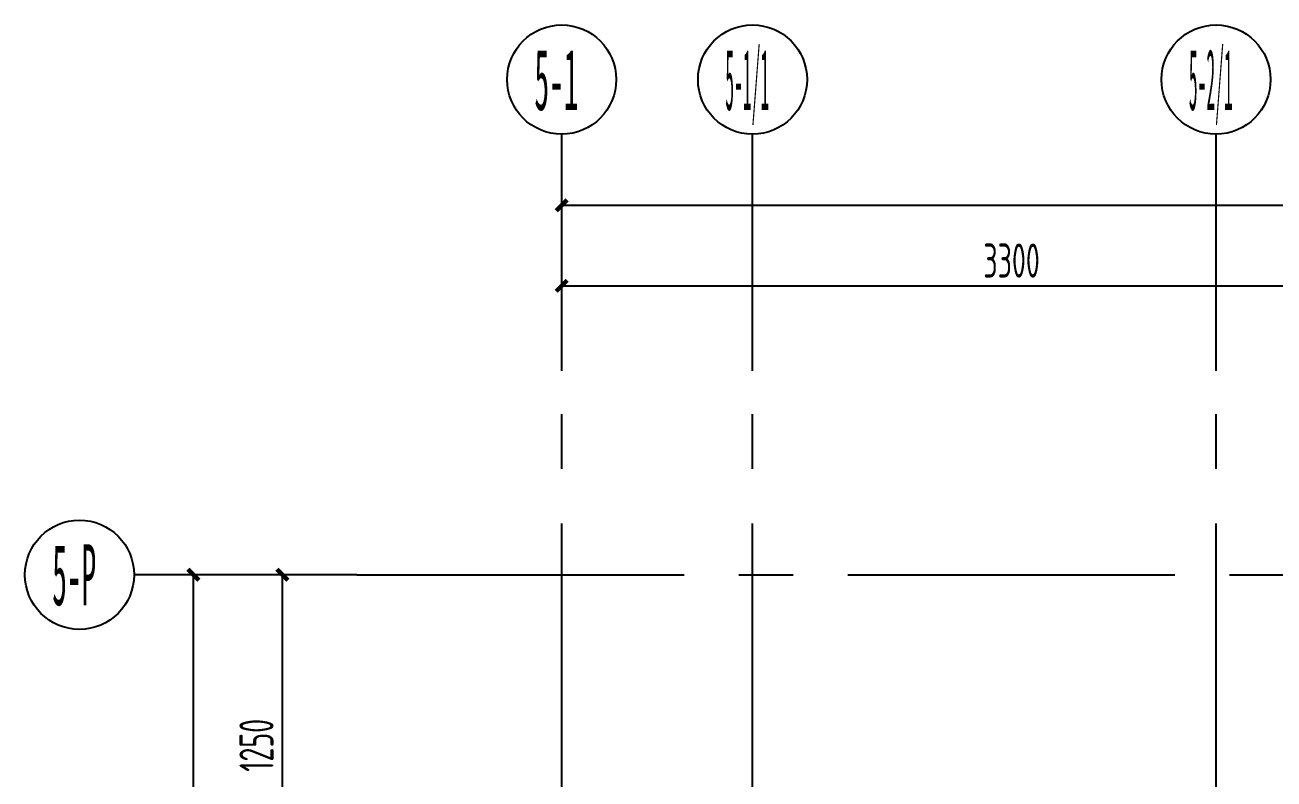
# Model space of a CAD drawing. Header units: millimetres. Extents: x -187744 to 2148, y -49419 to 6550.
# Drawn here: x -13434 to -8853, y -8010 to -5247 of the extents above; entities that cross this region are included whole.
import ezdxf
from ezdxf.enums import TextEntityAlignment as Align

# ---------------------------------------------------------------- set-up
doc = ezdxf.new("R2010")
doc.units = ezdxf.units.MM
doc.header["$LTSCALE"] = 1000
doc.header["$MEASUREMENT"] = 0
doc.linetypes.add('M-CENTER', pattern=[1.8, 1.2, -0.2, 0.2, -0.2])
doc.layers.get('Defpoints').update_dxf_attribs({"color": 136})
for name, color, linetype in [('A-AXIS', 150, 'Continuous'), ('A-DIM', 44, 'Continuous'), ('AXIS', 150, 'Continuous'), ('AXIS_TEXT', 50, 'Continuous'), ('B1建筑尺寸', 7, 'Continuous'), ('DOTE', 138, 'M-CENTER'), ('轴字', 7, 'Continuous')]:
    doc.layers.add(name, color=color, linetype=linetype)
doc.styles.add('COMPLEX', font='COMPLEX')
doc.styles.add('H-DIM', font='archs.shx', dxfattribs={"width": 0.7})
doc.styles.add('S-黑体', font='simhei.ttf')
doc.dimstyles.new('H_DIM_1', dxfattribs={"dimscale": 0, "dimtxt": 2.5, "dimasz": 0.8, "dimexe": 2, "dimexo": 1.5, "dimgap": 0.6, "dimtad": 1, "dimdec": 0, "dimzin": 12, "dimdsep": 46, "dimtxsty": 'H-DIM', "dimblk": 'ARCHTICK', "dimcen": 0.125, "dimclrd": 44, "dimclre": 44, "dimclrt": 50, "dimadec": 0, "dimazin": 0, "dimtfac": 1, "dimtdec": 0, "dimtix": 1, "dimtmove": 2, "dimatfit": 3, "dimldrblk": 'ARCHTICK', "dimfxl": 1, "dimtvp": 1, "dimtolj": 1, "dimtzin": 0, "dimarcsym": 0})

# ---------------------------------------------------------------- blocks, each defined once
blk = doc.blocks.new('_ArchTick')
at = {"color": 0, "linetype": 'ByBlock', "const_width": 0.4}
blk.add_lwpolyline([(-0.5, -0.5), (0.5, 0.5)], dxfattribs=at)
blk = doc.blocks.new('*D58')
at = {"layer": 'A-DIM', "color": 44, "lineweight": -2, "transparency": 16777216}
for p, q in [((-5792.1, 4647.4), (-5792.1, 5279.2)), ((5607.9, 4647.4), (5607.9, 5279.2)), ((-5792.1, 5179.2), (5607.9, 5179.2))]:
    blk.add_line(p, q, dxfattribs=at)
at = {"layer": 'Defpoints', "color": 0, "transparency": 16777216}
for p in [(5607.9, 5179.2), (-5792.1, 4572.4), (5607.9, 4572.4)]:
    blk.add_point(p, dxfattribs=at)
at = {"layer": 'A-DIM', "color": 44, "lineweight": -2, "transparency": 16777216, "xscale": 40, "yscale": 40, "zscale": 40, "rotation": 180}
blk.add_blockref('_ArchTick', (-5792.1, 5179.2), dxfattribs=at)
at = {"layer": 'A-DIM', "color": 44, "lineweight": -2, "transparency": 16777216, "xscale": 40, "yscale": 40, "zscale": 40}
blk.add_blockref('_ArchTick', (5607.9, 5179.2), dxfattribs=at)
at = {"layer": 'A-DIM', "color": 50, "transparency": 16777216, "insert": (-92.1, 5276.9), "char_height": 125, "attachment_point": 5, "style": 'H-DIM'}
blk.add_mtext('\\A1;11400', dxfattribs=at)
blk = doc.blocks.new('*D57')
at = {"layer": 'A-DIM', "color": 44, "lineweight": -2, "transparency": 16777216}
for p, q in [((-5792.1, 4647.4), (-5792.1, 4984)), ((-2492.1, 4647.4), (-2492.1, 4984)), ((-5792.1, 4884), (-2492.1, 4884))]:
    blk.add_line(p, q, dxfattribs=at)
at = {"layer": 'Defpoints', "color": 0, "transparency": 16777216}
for p in [(-2492.1, 4884), (-5792.1, 4572.4), (-2492.1, 4572.4)]:
    blk.add_point(p, dxfattribs=at)
at = {"layer": 'A-DIM', "color": 44, "lineweight": -2, "transparency": 16777216, "xscale": 40, "yscale": 40, "zscale": 40, "rotation": 180}
blk.add_blockref('_ArchTick', (-5792.1, 4884), dxfattribs=at)
at = {"layer": 'A-DIM', "color": 44, "lineweight": -2, "transparency": 16777216, "xscale": 40, "yscale": 40, "zscale": 40}
blk.add_blockref('_ArchTick', (-2492.1, 4884), dxfattribs=at)
at = {"layer": 'A-DIM', "color": 50, "transparency": 16777216, "insert": (-4142.1, 4976.5), "char_height": 125, "attachment_point": 5, "style": 'H-DIM'}
blk.add_mtext('\\A1;3300', dxfattribs=at)
blk = doc.blocks.new('*D52')
at = {"layer": 'A-DIM', "color": 44, "lineweight": -2, "transparency": 16777216}
for p, q in [((-6617.9, 3825.1), (-7242.9, 3825.1)), ((-7142.9, -4024.9), (-7142.9, 3825.1)), ((-6617.9, -4024.9), (-7242.9, -4024.9))]:
    blk.add_line(p, q, dxfattribs=at)
at = {"layer": 'Defpoints', "color": 0, "transparency": 16777216}
for p in [(-7142.9, 3825.1), (-6542.9, 3825.1), (-6542.9, -4024.9)]:
    blk.add_point(p, dxfattribs=at)
at = {"layer": 'A-DIM', "color": 44, "lineweight": -2, "transparency": 16777216, "xscale": 40, "yscale": 40, "zscale": 40}
for p, rotation in [((-7142.9, 3825.1), 90), ((-7142.9, -4024.9), 270)]:
    blk.add_blockref('_ArchTick', p, dxfattribs=dict(at, rotation=rotation))
at = {"layer": 'A-DIM', "color": 50, "transparency": 16777216, "insert": (-7238, -99.9), "char_height": 125, "attachment_point": 5, "rotation": 90, "style": 'H-DIM'}
blk.add_mtext('\\A1;7850', dxfattribs=at)
blk = doc.blocks.new('*D45')
at = {"layer": 'A-DIM', "color": 44, "lineweight": -2, "transparency": 16777216}
for p, q in [((-6617.9, 3825.1), (-6916.3, 3825.1)), ((-6816.3, 2575.1), (-6816.3, 3825.1)), ((-6617.9, 2575.1), (-6916.3, 2575.1))]:
    blk.add_line(p, q, dxfattribs=at)
at = {"layer": 'Defpoints', "color": 0, "transparency": 16777216}
for p in [(-6816.3, 3825.1), (-6542.9, 3825.1), (-6542.9, 2575.1)]:
    blk.add_point(p, dxfattribs=at)
at = {"layer": 'A-DIM', "color": 44, "lineweight": -2, "transparency": 16777216, "xscale": 40, "yscale": 40, "zscale": 40}
for p, rotation in [((-6816.3, 3825.1), 90), ((-6816.3, 2575.1), 270)]:
    blk.add_blockref('_ArchTick', p, dxfattribs=dict(at, rotation=rotation))
at = {"layer": 'A-DIM', "color": 50, "transparency": 16777216, "insert": (-6911.4, 3200.1), "char_height": 125, "attachment_point": 5, "rotation": 90, "style": 'H-DIM'}
blk.add_mtext('\\A1;1250', dxfattribs=at)
blk = doc.blocks.new('_AXISO')
blk.add_circle((0, 0), 0.5)
at = {"layer": 'AXIS_TEXT', "style": 'COMPLEX', "width": 1.041667}
blk.add_attdef('A', text='', height=0.56, dxfattribs=at).set_placement((-0.25, -0.28), (0.25, -0.28), align=Align.FIT)
blk = doc.blocks.new('QBLOCK2019073115112111')
for centre in [(-5792.1, 5639.8), (-5792.1, 5639.8), (-5092.1, 5639.8), (-5092.1, 5639.8), (-3392.1, 5639.8), (-3392.1, 5639.8), (-7560.5, 3825.1), (-7560.5, 3825.1)]:
    blk.add_circle(centre, 200)
at = {"layer": 'AXIS'}
for p, q in [((-5792.1, 4572.4), (-5792.1, 5439.8)), ((-5092.1, 4572.4), (-5092.1, 5439.8)), ((-3392.1, 4572.4), (-3392.1, 5439.8)), ((-6542.9, 3825.1), (-7360.5, 3825.1))]:
    blk.add_line(p, q, dxfattribs=at)
at = {"layer": 'DOTE'}
for p, q in [((-5792.1, -4386.9), (-5792.1, 4572.4)), ((-5092.1, -4386.9), (-5092.1, 4572.4)), ((-3392.1, -4386.9), (-3392.1, 4572.4)), ((-6542.9, 3825.1), (6625.8, 3825.1))]:
    blk.add_line(p, q, dxfattribs=at)
at = {"layer": 'A-AXIS'}
ref = blk.add_blockref('_AXISO', (-5792.1, 5639.8), dxfattribs=dict(at, xscale=400, yscale=400, zscale=400))
ref.add_attrib('A', '5-1', dxfattribs={"layer": '轴字', "color": 2, "height": 224, "style": 'S-黑体', "width": 0.333659}).set_placement((-5892.1, 5527.8), (-5730.8, 5527.8), align=Align.FIT)
ref = blk.add_blockref('_AXISO', (-5092.1, 5639.8), dxfattribs=dict(at, xscale=400, yscale=400, zscale=400))
ref.add_attrib('A', '5-1/1', dxfattribs={"layer": '轴字', "color": 2, "height": 224, "style": 'S-黑体', "width": 0.200195}).set_placement((-5192.1, 5527.8), (-5030.8, 5527.8), align=Align.FIT)
ref = blk.add_blockref('_AXISO', (-3392.1, 5639.8), dxfattribs=dict(at, xscale=400, yscale=400, zscale=400))
ref.add_attrib('A', '5-2/1', dxfattribs={"layer": '轴字', "color": 2, "height": 224, "style": 'S-黑体', "width": 0.200195}).set_placement((-3492.1, 5527.8), (-3330.8, 5527.8), align=Align.FIT)
ref = blk.add_blockref('_AXISO', (-7560.5, 3825.1), dxfattribs=dict(at, xscale=400, yscale=400, zscale=400))
ref.add_attrib('A', '5-P', dxfattribs={"layer": '轴字', "color": 2, "height": 224, "style": 'S-黑体', "width": 0.333659}).set_placement((-7660.5, 3713.1), (-7499.2, 3713.1), align=Align.FIT)
at = {"layer": 'AXIS_TEXT', "style": 'COMPLEX', "width": 1.041667}
for p, p2 in [((-5892.1, 5527.8), (-5692.1, 5527.8)), ((-5892.1, 5527.8), (-5692.1, 5527.8)), ((-5192.1, 5527.8), (-4992.1, 5527.8)), ((-5192.1, 5527.8), (-4992.1, 5527.8)), ((-3492.1, 5527.8), (-3292.1, 5527.8)), ((-3492.1, 5527.8), (-3292.1, 5527.8)), ((-2592.1, 5527.8), (-2392.1, 5527.8)), ((-2592.1, 5527.8), (-2392.1, 5527.8)), ((-192.1, 5527.8), (7.9, 5527.8)), ((-192.1, 5527.8), (7.9, 5527.8)), ((2707.9, 5527.8), (2907.9, 5527.8)), ((2707.9, 5527.8), (2907.9, 5527.8)), ((4507.9, 5527.8), (4707.9, 5527.8)), ((4507.9, 5527.8), (4707.9, 5527.8)), ((5507.9, 5527.8), (5707.9, 5527.8)), ((5507.9, 5527.8), (5707.9, 5527.8)), ((-7660.5, 3713.1), (-7460.5, 3713.1)), ((-7660.5, 3713.1), (-7460.5, 3713.1)), ((7521.1, 3713.1), (7521.6, 3713.1)), ((7521.1, 3713.1), (7521.6, 3713.1)), ((-7660.5, 2463.1), (-7460.5, 2463.1)), ((-7660.5, 2463.1), (-7460.5, 2463.1)), ((7521.1, 2463.1), (7521.6, 2463.1)), ((7521.1, 2463.1), (7521.6, 2463.1)), ((-7660.5, 1413.1), (-7460.5, 1413.1)), ((-7660.5, 1413.1), (-7460.5, 1413.1)), ((7521.1, 1413.1), (7521.6, 1413.1)), ((7521.1, 1413.1), (7521.6, 1413.1)), ((-7660.5, 263.1), (-7460.5, 263.1)), ((-7660.5, 263.1), (-7460.5, 263.1)), ((7521.1, 263.1), (7521.6, 263.1)), ((7521.1, 263.1), (7521.6, 263.1)), ((-7660.5, -736.9), (-7460.5, -736.9)), ((-7660.5, -736.9), (-7460.5, -736.9)), ((7521.1, -736.9), (7521.6, -736.9)), ((7521.1, -736.9), (7521.6, -736.9)), ((-7660.5, -1436.9), (-7460.5, -1436.9)), ((-7660.5, -1436.9), (-7460.5, -1436.9)), ((7521.1, -1436.9), (7521.6, -1436.9)), ((7521.1, -1436.9), (7521.6, -1436.9)), ((-7660.5, -2536.9), (-7460.5, -2536.9)), ((-7660.5, -2536.9), (-7460.5, -2536.9)), ((7521.1, -2536.9), (7521.6, -2536.9)), ((7521.1, -2536.9), (7521.6, -2536.9)), ((-7660.5, -4136.9), (-7460.5, -4136.9)), ((-7660.5, -4136.9), (-7460.5, -4136.9)), ((7521.1, -4136.9), (7521.6, -4136.9)), ((7521.1, -4136.9), (7521.6, -4136.9)), ((-5892.1, -5349.9), (-5891.6, -5349.9)), ((-5892.1, -5349.9), (-5891.6, -5349.9)), ((-5192.1, -5349.9), (-5191.6, -5349.9)), ((-5192.1, -5349.9), (-5191.6, -5349.9)), ((-3492.1, -5351.1), (-3491.6, -5351.1)), ((-3492.1, -5351.1), (-3491.6, -5351.1)), ((-2592.1, -5349.9), (-2591.6, -5349.9)), ((-2592.1, -5349.9), (-2591.6, -5349.9)), ((-192.1, -5349.9), (-191.6, -5349.9)), ((-192.1, -5349.9), (-191.6, -5349.9)), ((2707.9, -5349.9), (2708.4, -5349.9)), ((2707.9, -5349.9), (2708.4, -5349.9)), ((4507.9, -5349.9), (4508.4, -5349.9)), ((4507.9, -5349.9), (4508.4, -5349.9)), ((5507.9, -5349.9), (5508.4, -5349.9)), ((5507.9, -5349.9), (5508.4, -5349.9))]:
    blk.add_attdef('A', text='', height=224, dxfattribs=at).set_placement(p, p2, align=Align.FIT)
at = {"layer": 'A-DIM'}
for p1, p2, distance, picture, middle in [((-5792.1, 4572.4), (5607.9, 4572.4), 606.7, '*D58', (-92.1, 5276.9)), ((-5792.1, 4572.4), (-2492.1, 4572.4), 311.6, '*D57', (-4142.1, 4976.5)), ((-6542.9, -4024.9), (-6542.9, 3825.1), 600.1, '*D52', (-7238, -99.9)), ((-6542.9, 2575.1), (-6542.9, 3825.1), 273.4, '*D45', (-6911.4, 3200.1))]:
    dim = blk.add_aligned_dim(p1=p1, p2=p2, distance=distance, dimstyle='H_DIM_1', override={"dimscale": 50}, dxfattribs=at)
    dim.commit()
    dim.dimension.update_dxf_attribs({"geometry": picture, "text_midpoint": middle})

msp = doc.modelspace()

# ---------------------------------------------------------------- block references
at = {"layer": 'B1建筑尺寸', "linetype": 'Continuous'}
msp.add_blockref('QBLOCK2019073115112111', (-5673.3, -11086.6), dxfattribs=at)

doc.saveas('drawing.dxf')
